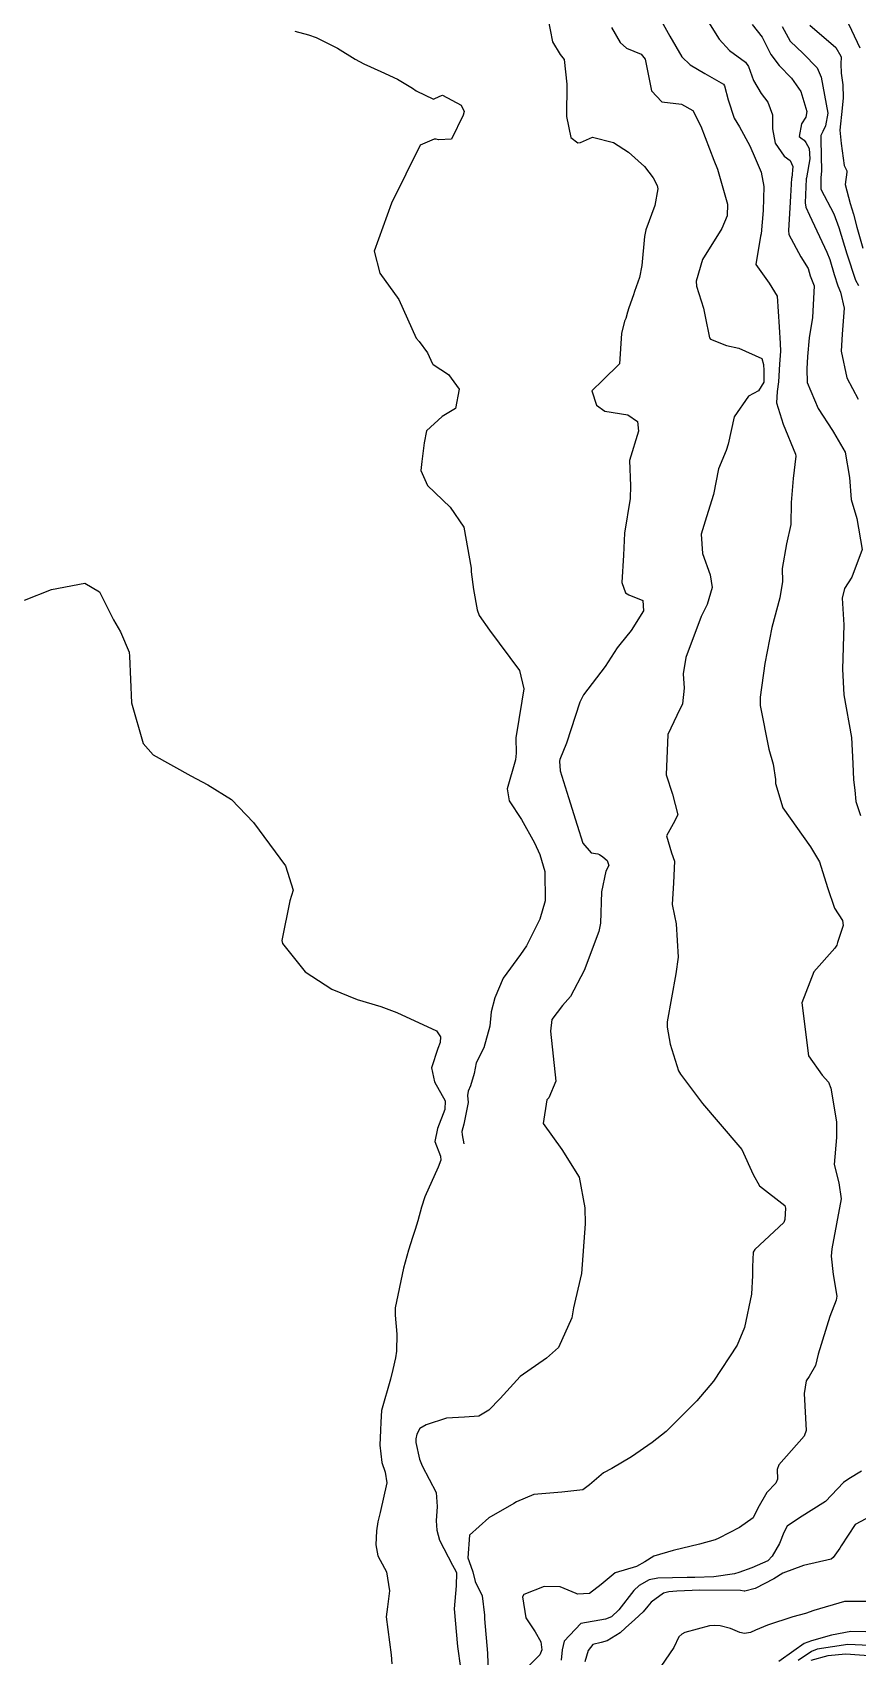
# Model space of a CAD drawing. Header units: feet. Extents: x 1313709 to 1317500, y 405869 to 411659.
# Drawn here: x 1315758 to 1315968.7, y 407135.1 to 407550.1 of the extents above; entities that cross this region are included whole.
import ezdxf

# ---------------------------------------------------------------- set-up
doc = ezdxf.new("R2010")
doc.units = ezdxf.units.FT
doc.layers.add('C-TOPO-MAJR', color=32, linetype='CONTINUOUS')

msp = doc.modelspace()

# ---------------------------------------------------------------- linework, layer by layer
at = {"layer": 'C-TOPO-MAJR'}
for points in [[(1315889.54, 407553.85), (1315890.8, 407547.72), (1315892.76, 407544.46), (1315893.72, 407543.16), (1315894.44, 407536.9), (1315894.34, 407528.6), (1315895.42, 407523.29), (1315897.21, 407521.94), (1315897.95, 407521.96), (1315900.96, 407523.36), (1315906.38, 407522.02), (1315910.22, 407519.52), (1315914.26, 407515.84), (1315916.5, 407512.99), (1315917.53, 407511.01), (1315917.71, 407510.13), (1315916.9, 407505.86), (1315914.62, 407499.68), (1315914.23, 407497.98), (1315913.55, 407490.6), (1315912.96, 407487.52), (1315911.72, 407483.93), (1315911.42, 407483.1), (1315910.24, 407479.73), (1315909.95, 407478.65), (1315909.48, 407477.03), (1315909.17, 407476.36), (1315908.42, 407473.16), (1315907.92, 407465.43), (1315903.64, 407461.27), (1315900.84, 407458.57), (1315901.98, 407454.86), (1315904.1, 407453.36), (1315909.97, 407452.38), (1315912.45, 407450.66), (1315912.71, 407448.25), (1315910.42, 407440.75), (1315910.69, 407434.29), (1315910.58, 407431.02), (1315909.14, 407422.18), (1315908.92, 407416.58), (1315908.47, 407409.57), (1315909.43, 407406.89), (1315910.3, 407406.4), (1315913.85, 407404.92), (1315914.02, 407402.34), (1315910.88, 407397.31), (1315907.95, 407393.7), (1315907.31, 407392.86), (1315904.23, 407388.07), (1315898.68, 407380.88), (1315897.72, 407378.97), (1315894.32, 407368.53), (1315892.64, 407364.3), (1315892.52, 407363.92), (1315892.69, 407361.41), (1315894.9, 407354.61), (1315897.04, 407347.58), (1315898.51, 407342.98), (1315900.64, 407340.48), (1315902.36, 407340.23), (1315902.8, 407340.06), (1315903.63, 407339.49), (1315904.77, 407338.57), (1315905.15, 407337.27), (1315904.41, 407335.81), (1315903.29, 407330.49), (1315903.04, 407322.49), (1315902.64, 407320.35), (1315898.83, 407310.4), (1315895.34, 407303.79), (1315893.32, 407301.46), (1315890.61, 407297.9), (1315890.23, 407294.9), (1315891.62, 407282.17), (1315889.83, 407277.91), (1315889.32, 407277.41), (1315888.38, 407271.32), (1315893.16, 407264.68), (1315897.57, 407257.64), (1315899.02, 407249.77), (1315899.11, 407245.67), (1315898.18, 407233.03), (1315896.66, 407226.44), (1315896.16, 407224.19), (1315895.69, 407221.66), (1315892.31, 407214.05), (1315889.26, 407211.33), (1315882.54, 407206.7), (1315877.42, 407201.08), (1315874.49, 407198.04), (1315871.95, 407196.51), (1315868.3, 407196.32), (1315863.73, 407196), (1315858.49, 407194.3), (1315856.9, 407193.39), (1315856.12, 407191.98), (1315855.84, 407190.75), (1315855.86, 407189.85), (1315856.79, 407185.57), (1315857.5, 407183.88), (1315861.07, 407177), (1315861.31, 407173.45), (1315861.07, 407169.81), (1315861.23, 407167.42), (1315861.9, 407164.89), (1315865.23, 407158.47), (1315866.11, 407156.9), (1315866.22, 407156.54), (1315866.2, 407153.22), (1315865.63, 407147.28), (1315866.5, 407137.68), (1315867.3, 407132.28)], [(1315929.72, 407554.14), (1315933.33, 407548.39), (1315935.98, 407545.52), (1315940.05, 407542.5), (1315940.81, 407541.38), (1315942.07, 407537.86), (1315944.08, 407534.47), (1315945.76, 407532.32), (1315946.97, 407529.08), (1315946.97, 407525.45), (1315947.67, 407521.8), (1315949.93, 407518.5), (1315951.45, 407517.36), (1315952.18, 407515.87), (1315951.86, 407512.98), (1315951.84, 407512.87), (1315951.56, 407508.29), (1315951.36, 407505.33), (1315951, 407499.49), (1315951.1, 407498.45), (1315954.21, 407492.77), (1315956.06, 407489.8), (1315956.61, 407487.93), (1315956.91, 407487.05), (1315957.56, 407485.35), (1315957.15, 407477.24), (1315956.33, 407472.06), (1315955.92, 407467.35), (1315955.7, 407464.13), (1315955.81, 407460.66), (1315958.65, 407454.02), (1315962.26, 407448.44), (1315962.57, 407448), (1315965.51, 407442.88), (1315966.58, 407436.4), (1315967.04, 407430.78), (1315968.46, 407425.92), (1315969.86, 407417.98), (1315967.23, 407410.9), (1315965.35, 407408.01), (1315964.77, 407405.55), (1315965.17, 407398.75), (1315964.81, 407387.45), (1315965.14, 407380.84), (1315967.17, 407369.98), (1315967.43, 407363.32), (1315967.68, 407359.11), (1315967.99, 407356.47), (1315968.21, 407353.57), (1315969.39, 407350.01)], [(1315965.66, 407553.75), (1315969.27, 407546.14)], [(1315824.95, 407550.47), (1315828.46, 407549.51), (1315830.43, 407548.8), (1315835.83, 407546.06), (1315840.39, 407543.3), (1315842.6, 407542.08), (1315846.95, 407540.17), (1315851.21, 407538.13), (1315855.01, 407535.88), (1315855.99, 407535.16), (1315860.39, 407533.06), (1315861.99, 407533.86), (1315862.7, 407534.07), (1315867.41, 407531.55), (1315868.2, 407529.89), (1315867.93, 407528.95), (1315865.02, 407522.88), (1315861.68, 407522.68), (1315861.02, 407522.82), (1315860.56, 407522.82), (1315857, 407521.27), (1315849.64, 407506.5), (1315845.26, 407494.25), (1315846.71, 407488.57), (1315851.55, 407481.87), (1315855.99, 407471.96), (1315856.69, 407471.1), (1315858.85, 407468.26), (1315860.11, 407465.43), (1315860.27, 407465.26), (1315864.21, 407462.73), (1315866.93, 407458.99), (1315866.03, 407454.03), (1315862.63, 407452.01), (1315858.62, 407448.32), (1315858.03, 407445.24), (1315857.36, 407440.51), (1315857.14, 407438.16), (1315858.89, 407434.38), (1315864.6, 407428.84), (1315868.16, 407423.71), (1315869.96, 407413.23), (1315870.03, 407412.3), (1315870.59, 407407.73), (1315871.53, 407402.54), (1315872.03, 407401.17), (1315874.68, 407397.34), (1315882.37, 407387.06), (1315883.43, 407382.4), (1315882.93, 407379.26), (1315881.43, 407369.88), (1315881.5, 407365.94), (1315881.3, 407364.24), (1315879.18, 407356.81), (1315879.7, 407353.76), (1315882.83, 407348.97), (1315886.2, 407343.01), (1315887.5, 407340.03), (1315888.8, 407335.75), (1315888.88, 407328.19), (1315887.51, 407323.55), (1315884.16, 407316.73), (1315882.59, 407314.52), (1315878.2, 407308.47), (1315876.01, 407303.47), (1315875.08, 407299.86), (1315874.78, 407296.16), (1315873.23, 407290.67), (1315871.24, 407286.8), (1315870.79, 407284.12), (1315869.87, 407280.93), (1315869.23, 407279.57), (1315869.08, 407278.49), (1315869.21, 407276.73), (1315868.09, 407271.18), (1315867.6, 407269.25), (1315867.71, 407268.4), (1315868.15, 407266.12)], [(1315905.82, 407551.38), (1315908.02, 407547.52), (1315909.68, 407546.07), (1315913.41, 407544.57), (1315914.41, 407543.3), (1315916.04, 407535.2), (1315918.66, 407532.42), (1315923.72, 407531.82), (1315926.59, 407530.13), (1315928.62, 407526.19), (1315932, 407517.5), (1315932.94, 407515.2), (1315935.49, 407506.23), (1315935.35, 407503.29), (1315934.04, 407500.05), (1315929.06, 407492.06), (1315927.42, 407486.59), (1315927.55, 407485.27), (1315929.32, 407479.66), (1315929.8, 407477.5), (1315930.85, 407472.05), (1315931.08, 407471.77), (1315935.25, 407470.12), (1315938.38, 407469.46), (1315944.21, 407466.81), (1315944.66, 407465.3), (1315944.78, 407463.7), (1315944.73, 407460.74), (1315943.38, 407458.54), (1315940.81, 407457.18), (1315937.2, 407451.91), (1315935.61, 407444.89), (1315935.09, 407443.29), (1315933.14, 407438.6), (1315931.9, 407432.07), (1315930.07, 407426.35), (1315928.71, 407421.92), (1315929.05, 407416.99), (1315931, 407411.56), (1315931.51, 407408.3), (1315930.24, 407403.97), (1315928.75, 407400.86), (1315924.85, 407390.39), (1315924.18, 407386.25), (1315924.4, 407382.55), (1315923.98, 407378.54), (1315922.5, 407375.58), (1315920.25, 407370.74), (1315919.76, 407360.43), (1315921.4, 407355.49), (1315922.74, 407350.21), (1315921.58, 407347.86), (1315919.86, 407344.83), (1315921.15, 407340.51), (1315921.92, 407338.36), (1315921.64, 407332.78), (1315921.34, 407327.31), (1315921.91, 407324.35), (1315922.33, 407322.38), (1315922.87, 407313.84), (1315922.27, 407309.56), (1315920.08, 407297.29), (1315920.06, 407295.98), (1315920.82, 407291.58), (1315922.98, 407284.75), (1315923.42, 407283.93), (1315929.04, 407276.43), (1315933.08, 407271.74), (1315939.11, 407264.68), (1315942.03, 407258.32), (1315943.67, 407255.41), (1315950.08, 407250.39), (1315950.29, 407249.69), (1315950.09, 407246.79), (1315949.88, 407246.01), (1315942.45, 407239.17), (1315942.02, 407238.43), (1315941.86, 407234.69), (1315941.88, 407232.53), (1315941.62, 407227.7), (1315939.77, 407219.2), (1315937.94, 407214.65), (1315931.92, 407205.49), (1315927.63, 407200.49), (1315919.83, 407192.66), (1315916.23, 407189.8), (1315910.96, 407186.17), (1315905.95, 407183.14), (1315903.8, 407182.05), (1315900.19, 407179.03), (1315898.53, 407177.69), (1315893.19, 407177.1), (1315885.97, 407176.5), (1315881.61, 407174.68), (1315880.91, 407174.25), (1315874.48, 407170.56), (1315869.59, 407166.12), (1315869.11, 407160.38), (1315870.37, 407157.04), (1315870.45, 407156.78), (1315871.06, 407154.28), (1315872.79, 407150.61), (1315873.39, 407145.68), (1315873.38, 407144.78), (1315874.18, 407135.97), (1315874.35, 407130.58)], [(1315918.58, 407553.01), (1315920.7, 407549.12), (1315923.78, 407543.91), (1315925.91, 407541.87), (1315929.68, 407539.65), (1315934.43, 407536.87), (1315934.69, 407536.5), (1315935.62, 407532.85), (1315937.19, 407528.23), (1315938.5, 407525.95), (1315941.13, 407521.15), (1315942.5, 407518.01), (1315944.04, 407514.41), (1315944.76, 407510.76), (1315944.57, 407504.59), (1315944.06, 407498.67), (1315943.9, 407498.04), (1315942.74, 407490.82), (1315946.11, 407486.08), (1315948.14, 407482.7), (1315948.68, 407474.9), (1315948.9, 407470.63), (1315948.98, 407468.66), (1315948.77, 407465.34), (1315948.47, 407460.86), (1315948.14, 407458.35), (1315947.94, 407455.51), (1315949.69, 407450), (1315952.83, 407442.39), (1315952.91, 407441.83), (1315952.24, 407436.1), (1315951.72, 407430.04), (1315951.66, 407424.42), (1315950.5, 407419.45), (1315949.43, 407413.16), (1315949.48, 407409.82), (1315948.84, 407405.67), (1315946.75, 407398.04), (1315944.98, 407388.84), (1315943.81, 407380.27), (1315943.82, 407378.11), (1315946.04, 407366.98), (1315947.1, 407363.16), (1315947.69, 407359.23), (1315947.7, 407358.2), (1315949.58, 407351.97), (1315956.65, 407342.05), (1315958.95, 407338.17), (1315961.03, 407331.6), (1315962.79, 407326.37), (1315964.83, 407323.21), (1315965, 407321.93), (1315963.56, 407317.54), (1315963.36, 407316.93), (1315962.91, 407316.09), (1315957.47, 407310.1), (1315954.41, 407302.17), (1315956.11, 407288.64), (1315959.66, 407283.65), (1315961.27, 407281.85), (1315961.83, 407280.39), (1315963.31, 407271.72), (1315963.26, 407267.76), (1315962.73, 407260.87), (1315963.91, 407256.13), (1315964.45, 407252.04), (1315962.15, 407239.3), (1315961.98, 407237.44), (1315962.44, 407232.72), (1315963.35, 407227.17), (1315963.24, 407226.15), (1315961.63, 407221.98), (1315958.62, 407212.38), (1315957.96, 407209.49), (1315956.3, 407206.72), (1315955.57, 407205.57), (1315955.03, 407202.36), (1315955.55, 407192.85), (1315955.05, 407191.47), (1315948.54, 407184.1), (1315948.15, 407182.88), (1315948.19, 407180.46), (1315947.83, 407179.39), (1315945.49, 407177.01), (1315943.24, 407173.08), (1315942.06, 407170.61), (1315938.54, 407168.07), (1315933.22, 407165.35), (1315932.29, 407164.96), (1315928.35, 407163.81), (1315921.56, 407162.19), (1315916.61, 407160.75), (1315914.37, 407159.29), (1315912.21, 407158.15), (1315906.77, 407156.51), (1315903.2, 407153.54), (1315900.23, 407151.25), (1315897.18, 407151.08), (1315896.82, 407151.2), (1315892.72, 407152.95), (1315888.64, 407152.99), (1315883.47, 407150.97), (1315883.1, 407150.37), (1315883.94, 407145.01), (1315886.34, 407141.45), (1315887.81, 407138.86), (1315888.06, 407136.81), (1315887.56, 407135.6), (1315881.58, 407129.68)], [(1315941.79, 407552.11), (1315944.35, 407548.89), (1315946.12, 407545.3), (1315946.53, 407544.49), (1315948.68, 407541.66), (1315951.85, 407538.43), (1315954.16, 407535), (1315955.71, 407529.91), (1315955.43, 407528.44), (1315954.4, 407526.74), (1315953.76, 407523.5), (1315954.54, 407522.92), (1315955.02, 407522.59), (1315955.5, 407522.01), (1315956.3, 407520.48), (1315956.46, 407517.82), (1315955.6, 407513), (1315955.56, 407512.68), (1315955.31, 407506.58), (1315955.48, 407505.49), (1315956.42, 407503.45), (1315960.85, 407493.96), (1315961.56, 407492.07), (1315962.69, 407488.22), (1315963.68, 407485.38), (1315964.34, 407483.71), (1315965.24, 407479.66), (1315964.73, 407473.01), (1315964.47, 407468.7), (1315965.93, 407461.87), (1315968.83, 407456.37)], [(1315949.41, 407551.67), (1315951.46, 407547.92), (1315954.75, 407544.74), (1315958.39, 407541.07), (1315959.41, 407538.69), (1315961.06, 407529.5), (1315960.52, 407526.23), (1315959.79, 407524.84), (1315959.27, 407523.81), (1315959.26, 407522.66), (1315959.44, 407514.69), (1315959.32, 407513.01), (1315959.29, 407512.49), (1315959.27, 407510.41), (1315959.34, 407510.05), (1315962.58, 407503.74), (1315963.93, 407500.31), (1315965.92, 407493.57), (1315968.16, 407486.85), (1315968.88, 407485.42)], [(1315956.52, 407551.97), (1315963.11, 407546.24), (1315964.44, 407544.07), (1315964.47, 407543.78), (1315964.38, 407542.07), (1315964.52, 407539.68), (1315964.88, 407536.71), (1315965.01, 407533.42), (1315964.71, 407530.8), (1315964.19, 407525.12), (1315964.47, 407521.72), (1315965.23, 407516.1), (1315965.9, 407514.76), (1315965.93, 407514.43), (1315965.49, 407511.23), (1315966.77, 407506.36), (1315967.61, 407503.64), (1315968.51, 407500.35), (1315970, 407494.98)], [(1315755.91, 407405.08), (1315762.81, 407407.74), (1315771.34, 407409.36), (1315775.12, 407407.21), (1315778.62, 407400.01), (1315780.48, 407396.98), (1315782.67, 407391.78), (1315782.74, 407390.7), (1315783.25, 407378.8), (1315786.2, 407368.43), (1315788.79, 407365.52), (1315798.44, 407360.15), (1315802.79, 407357.87), (1315808.76, 407354.1), (1315814.43, 407348.25), (1315822.57, 407337.2), (1315824.55, 407330.98), (1315823.73, 407328.24), (1315821.65, 407318.05), (1315821.84, 407317.28), (1315827.59, 407310.04), (1315834.46, 407305.69), (1315840.91, 407303.01), (1315846.92, 407301.22), (1315851.05, 407299.72), (1315861.13, 407295.04), (1315862.13, 407293.45), (1315862.1, 407292.05), (1315861.53, 407290.45), (1315859.86, 407285.51), (1315860.67, 407282), (1315863.32, 407277.08), (1315863.25, 407274.88), (1315861.44, 407270.07), (1315860.74, 407266.71), (1315862.13, 407262.98), (1315862.28, 407261.92), (1315861.58, 407260.14), (1315858.18, 407252.61), (1315857.33, 407249.97), (1315856.38, 407246.42), (1315855.67, 407244.21), (1315855, 407242.24), (1315853.97, 407238.99), (1315852.76, 407234.38), (1315850.58, 407224.23), (1315850.58, 407222.34), (1315851.05, 407217.5), (1315850.96, 407213.12), (1315850.65, 407211.41), (1315850.02, 407208.47), (1315849.44, 407205.97), (1315847.14, 407197.97), (1315846.94, 407195), (1315846.88, 407193.01), (1315846.7, 407189.15), (1315847.2, 407184.7), (1315848.08, 407182.21), (1315848.5, 407179.5), (1315846.79, 407171.92), (1315846.17, 407169.52), (1315845.85, 407167.25), (1315845.64, 407163.66), (1315846.14, 407160.9), (1315847.88, 407157.74), (1315848.37, 407156.73), (1315849.12, 407151.95), (1315848.6, 407147.86), (1315848.26, 407145.3), (1315849.55, 407135.55), (1315849.78, 407133.28)], [(1315969.66, 407182.47), (1315966.46, 407180.53), (1315965.09, 407179.58), (1315960.47, 407174.77), (1315953.89, 407170.56), (1315950.69, 407168.44), (1315949.84, 407166.8), (1315948.76, 407164.04), (1315946.91, 407160.81), (1315945.75, 407159.59), (1315941.72, 407157.8), (1315938.37, 407156.64), (1315937.22, 407156.28), (1315932, 407155.48), (1315927.1, 407155.29), (1315925.2, 407155.29), (1315917.68, 407155.18), (1315915.48, 407154.74), (1315912.87, 407153.32), (1315911.54, 407152.03), (1315907.75, 407147.04), (1315905.88, 407145.26), (1315904.34, 407144.71), (1315898.02, 407143.58), (1315893.74, 407139.07), (1315893.28, 407136.81), (1315892.99, 407134.16)], [(1315973.54, 407171.8), (1315968.09, 407168.83), (1315964.48, 407163.45), (1315964.14, 407162.82), (1315962.43, 407160.39), (1315961.92, 407160.03), (1315954.87, 407158.43), (1315949.61, 407156.45), (1315947.27, 407154.95), (1315942.52, 407152.55), (1315939.86, 407151.86), (1315939.7, 407151.86), (1315938.8, 407152), (1315928.4, 407152.09), (1315922.55, 407151.81), (1315920.47, 407151.65), (1315919.08, 407151.28), (1315915.98, 407149), (1315915.13, 407148.01), (1315913.95, 407146.54), (1315911.83, 407144.61), (1315909.42, 407142.42), (1315908.09, 407141.15), (1315904.76, 407139.16), (1315903.18, 407138.72), (1315901.1, 407138.18), (1315899.85, 407136.66), (1315899.06, 407133.76)], [(1315973.3, 407149.21), (1315965.31, 407149.16), (1315957.51, 407146.87), (1315955.38, 407146.15), (1315952.17, 407145.27), (1315945.65, 407143.14), (1315942.61, 407141.87), (1315941.35, 407141.31), (1315939.79, 407141.01), (1315938.6, 407141.29), (1315936.24, 407142.3), (1315933.59, 407142.98), (1315932.04, 407143.08), (1315930.83, 407142.93), (1315924.59, 407141.23), (1315923.77, 407140.86), (1315923, 407140.13), (1315921.75, 407137.41), (1315918.47, 407132.6)], [(1315991.8, 407133.46), (1315983.87, 407138.62), (1315981.37, 407139.56), (1315970.75, 407141.42), (1315966.94, 407141.53), (1315962.02, 407140.55), (1315956.95, 407139.18), (1315955.07, 407138.5), (1315952.4, 407136.61), (1315948.58, 407133.87)], [(1315984.32, 407135.02), (1315981.57, 407136.75), (1315980.74, 407137.06), (1315977.28, 407137.65), (1315966.23, 407138.22), (1315958.33, 407137.05), (1315956.93, 407136.42), (1315953.49, 407134.12)], [(1315976.18, 407134.96), (1315965.69, 407135.73), (1315961.05, 407135.27), (1315956.76, 407134.13)]]:
    msp.add_lwpolyline(points, dxfattribs=at)

doc.saveas('drawing.dxf')
